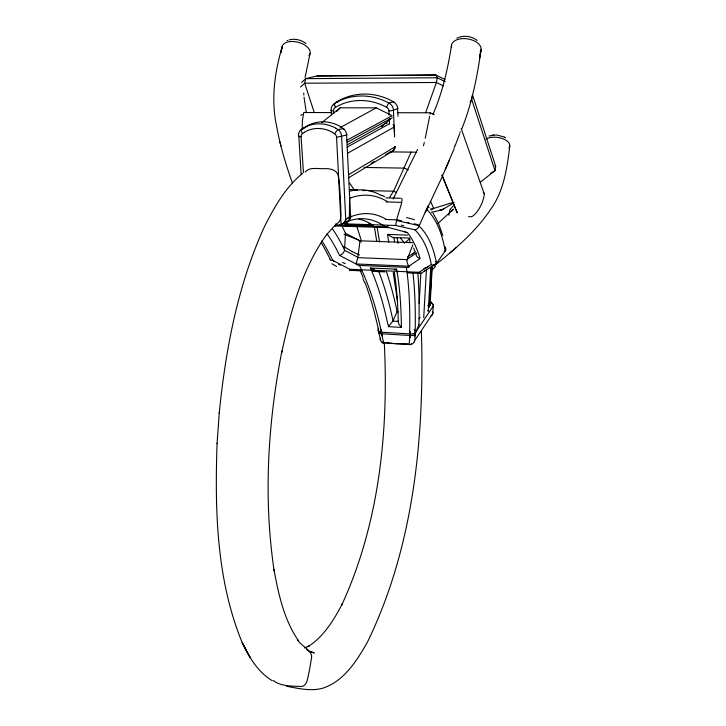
<?xml version="1.0" encoding="UTF-8"?>
<svg xmlns="http://www.w3.org/2000/svg" width="726" height="726" viewBox="0 0 726 726"><rect width="100%" height="100%" fill="white"/><g stroke="black" fill="none" stroke-linecap="round" stroke-linejoin="round"><path stroke-width="1.09" d="M349.578 197.744L349.415 217.383A5.372 4.692 68.8 0 1 344.723 222.492M272.223 680.698C258.02 672.167 249.19 657.275 242.257 642.728C216.421 580.02 214.796 510.478 217.065 443.631L217.092 443.241M409.763 242.493L409.872 239.135M430.255 112.92L430.046 114.318M419.183 303.323L420.826 272.94M423.721 317.725L426.434 269.41M342.572 227.256A242.048 66.502 85.3 0 1 345.458 233.227L344.496 249.998A218.344 59.795 85.3 0 0 332.59 229.135M428.231 311.508L430.763 267.595M429.556 307.298L431.852 266.751M430.064 305.564L432.233 267.313M219.252 413.221L219.306 412.359C225.695 349.152 237.692 285.59 264.092 227.438C274.001 207.663 285.2 187.508 302.633 173.323M414.21 329.613A3.285 2.94 37 0 1 415.426 332.508L414.809 340.412L432.732 313.632L433.24 306.163A5.69 2.55 0.1 0 0 432.279 303.876M217.065 443.631L219.306 412.359M382.929 341.828L382.275 342.745A4.283 1.733 -4.1 0 0 383.682 342.935L409.155 344.541L410.054 333.915L381.177 332.19A4.32 1.897 -12.2 0 1 378.291 330.312A3.258 2.895 39.5 0 1 378.609 328.243M345.458 233.227L360.023 240.796L357.9 257.303L344.478 250.243M509.779 146.117C507.093 168.087 503.926 191.02 490.576 209.469C475.63 231.839 454.848 249.408 433.966 266.015M470.094 102.157L471.709 99.535L472.499 94.852L495.686 166.272L495.005 170.628L480.548 182.081M448.904 215.195L449.938 209.959A4.864 2.686 79.9 0 1 450.193 209.442M481.039 49.785L479.632 57.853L481.084 49.359C477.372 76.266 472 103.019 462.026 128.375M451.545 45.003C447.906 68.661 442.561 92.148 433.086 114.2M429.674 116.341L425.245 138.212M349.669 269.918L349.805 269.273L332.789 260.416A203.471 39.667 75.8 0 0 321.89 240.76M305.065 77.473L310.047 53.533M282.26 46.41L280.817 52.753L282.151 46.981C274.564 72.527 270.916 99.562 276.552 125.87C280.064 145.381 285.754 164.439 292.433 183.079M460.211 131.823L459.921 132.94M397.276 311.2L397.086 311.635M416.08 252.957A4.919 4.129 21.6 0 0 420.182 258.52L408.929 266.179L356.094 263.955L357.827 257.648L407.132 259.645M395.706 225.169L396.469 220.468L419.211 225.704L426.534 209.161A224.851 92.102 -65.5 0 1 445.138 251.015L436.68 263.157L422.323 272.54A4.928 2.523 77.1 0 1 419.111 272.232M435.972 263.384L436.126 262.286A4.61 2.913 44.1 0 0 435.954 261.333M459.622 133.992L455.61 144.465M394.871 146.815L394.263 148.322M423.467 145.717L423.902 144.047A11.017 0.735 -77.5 0 0 424.075 143.376A9.946 0.662 -77.5 0 0 424.302 142.387M401.66 203.008L396.605 219.815L385.325 219.479M425.618 112.739L436.408 82.483L437.252 77.764L435.881 75.032L316.963 75.931L305.719 78.662L301.599 82.437M398.211 321.246L398.492 320.574M345.503 219.951L344.605 221.729A5.79 4.356 -44.1 0 1 341.193 225.133M412.849 244.798L407.241 259.3L416.234 253.011M414.637 340.939L413.829 342.445M454.195 148.63L441.226 178.85L425.282 212.654M414.183 336.111A4.447 3.394 22.5 0 0 415.118 334.024L418.984 324.604M303.613 113.329L302.406 120.561L302.152 129.6M411.179 151.943L393.574 191.201L389.599 197.436M447.252 165.147L449.231 160.546M445.283 169.693L447.28 165.092M388.646 326.337L392.911 321.083L396.977 311.871L398.265 311.935M379.144 331.283L378.881 331.864A4.41 3.349 24.3 0 0 379.344 332.871M417.577 149.456L393.183 198.951M455.429 144.864L454.839 146.08M454.739 146.28L454.122 147.505M435.8 263.801L434.193 265.816M397.104 311.608L397.122 311.581A239.716 91.748 -88.7 0 0 386.495 271.805M392.893 321.119L398.157 321.409L398.819 324.159L401.414 327.417L401.36 323.968A219.134 57.327 -81.3 0 0 397.186 272.459M305.156 172.08C309.612 166.472 318.07 169.194 324.25 168.632C330.185 168.314 338.098 170.02 338.488 177.335C340.049 187.009 340.204 196.837 340.748 206.601C340.43 212.364 342.971 222.265 335.367 224.207M427.805 305.9L428.866 304.321M450.347 209.206L454.113 204.995M419.056 318.832L420.173 317.189M409.137 344.56A4.32 1.788 -3.7 0 0 410.689 344.541L411.333 343.589M327.444 233.518C301.853 268.475 290.872 311.508 281.506 353.135L281.906 351.048C267.84 423.249 263.275 497.954 274.165 570.908L273.902 569.248C278.43 594.049 283.993 619.65 298.45 640.786L297.578 639.788C301.481 647.093 314.422 650.197 311.1 660.143C310.537 664.399 309.721 668.61 308.913 672.82C307.534 677.494 307.724 685.326 301.68 686.515C292.369 686.016 280.853 686.578 273.294 680.498M326.419 234.797L333.86 226.612M388.709 242.239L387.539 234.416L393.002 237.638L409.909 238.01M371.585 270.716L371.857 271.342A217.8 84.198 -88.8 0 1 387.611 323.179L388.582 326.41M336.456 111.65L340.195 107.811L376.24 107.847L391.214 115.171M437.814 223.59L453.251 209.369M451.182 211.475L453.432 209.188M405.444 242.502L409.446 238.772M300.591 86.975L304.702 83.218L305.719 78.662L437.252 77.764L445.31 81.675M381.322 126.705L383.546 124.7L347.427 144.719M449.53 253.329L455.982 247.702M300.818 115.479L302.152 114.318M347.082 223.771L345.531 224.688L373.327 225.577L371.322 224.252A218.653 86.648 -83.9 0 0 358.771 219.107M381.586 126.642L390.661 119.055M443.994 208.253L441.989 209.932L431.371 212.273M321.89 122.531L340.195 107.811M415.109 251.949L414.237 252.594M414.21 252.621L413.33 253.256M304.212 128.103L306.018 126.887M413.212 253.338L412.441 253.882M304.348 132.468L302.343 133.747A3.802 3.439 64.3 0 0 301.063 136.824L303.459 172.552M371.14 269.682L370.423 268.039L396.623 269.165L397.113 272.041M412.25 254.018L408.039 256.614A14.429 4.764 -56.1 0 1 407.658 256.777L407.622 256.795M396.523 269.237L395.606 269.763M444.312 251.405L445.301 250.769M490.277 173.496L495.005 170.628L471.709 99.535M431.026 209.995L433.649 208.407L453.215 202.391M371.14 163.368L374.062 161.617M385.724 154.602L388.646 152.85M348.426 177.888L393.038 150.999M454.122 202.663L441.989 209.932L439.747 209.868M348.734 174.549L395.162 146.797A5.055 4.71 58 0 1 390.942 151.652M303.532 128.112L301.535 129.328A7.387 6.906 67.3 0 0 298.54 135.789M333.742 113.428L333.561 110.833A3.812 3.485 63.6 0 1 335.43 107.412C350.858 97.928 370.968 98.536 386.568 107.33A3.857 3.594 63.7 0 1 388.918 110.833L389.127 115.216M347.364 153.386L394.173 127.059A3.83 3.566 61.1 0 0 393.075 124.5M339.587 225.033L340.385 224.588M347.137 147.142L389.354 123.828M340.204 127.594L376.24 107.847M347.309 142.251L392.312 117.676M346.193 140.626L392.212 115.661M340.784 224.37L341.583 223.944M456.845 38.151L458.387 37.443M343.18 223.136L345.957 221.857M301.118 174.367L298.803 135.644M304.548 648.009L309.14 645.931L308.114 646.603C323.887 636.484 333.86 619.922 342.391 603.705L341.656 605.23C379.244 523.727 388.728 431.607 384.281 342.754M286.997 40.674L287.714 40.366M390.543 151.952L390.497 151.97A5.155 4.801 58.6 0 1 389.472 152.224M335.539 225.042L339.36 225.16A5.282 4.81 55.2 0 0 341.084 224.897L341.129 224.879M489.088 135.998L496.348 134.909L504.098 136.96M425.935 270.417L424.32 270.852M398.029 116.278L397.467 107.094A7.65 6.979 70.7 0 0 394.236 102.321L393.347 101.785L388.973 103.11A3.857 0.717 -66 0 0 386.568 107.33M459.213 37.153C465.23 35.329 472.218 36.436 477.127 40.447M289.075 39.885C294.838 38.351 301.29 39.812 305.927 43.542M335.875 128.321L338.062 129.573A7.441 6.652 72.9 0 1 341.538 136.152L346.611 135.054L350.631 217.001A5.273 4.683 70.2 0 1 345.957 221.829A4.193 1.37 -87.7 0 0 346.547 221.003M430.563 209.034L433.649 208.407L430.536 201.238M338.062 129.573L343.389 128.674A7.423 6.652 73.5 0 1 346.556 135.045M492.164 135.154L493.816 134.945M408.302 343.825L395.416 343.67M349.279 217.383L349.415 217.373A225.45 90.251 -83.7 0 1 385.842 219.134M349.206 217.383L347.999 217.401M316.963 75.931L435.881 75.032L444.956 79.443M304.412 112.512L331.718 112.575M397.367 112.721L430.246 112.793L434.257 114.69M384.78 123.257L387.003 123.275M390.579 151.879L416.633 152.206M364.071 167.452L404.4 168.123L408.284 169.857M362.437 190.493L365.768 190.575M367.991 190.62L393.574 191.201L396.514 192.481M385.978 197.889L400.679 198.252M386.069 201.955L401.787 202.354L402.004 198.398M342.663 223.789L395.606 225.468L414.809 229.779A202.082 83.499 -65 0 1 431.326 264.509L419.084 272.295L349.805 269.273M386.958 226.675A5.055 4.755 -64.6 0 1 385.397 226.893L335.82 225.305A4.982 4.646 -68.2 0 1 335.049 225.205M334.586 225.904L389.181 227.665L407.404 232.574M387.539 234.416L407.776 235.106M360.023 240.796L412.531 242.684M358.127 265.181A4.655 3.095 -14.6 0 0 359.488 265.407L406.369 267.404A4.719 3.167 -12.9 0 0 407.885 267.286M372.601 271.342L385.016 271.887M407.713 272.876L421.089 273.466M349.642 270.335L361.548 270.852M344.097 234.307L357.519 239.634L361.285 242.067M388.346 326.655L401.414 327.417M415.036 334.25A4.438 2.16 3 0 1 409.609 335.457L381.749 333.797A218.09 88.363 -89.6 0 0 359.479 265.444M394.427 343.607L385.869 342.581M401.623 220.722L397.14 219.833M418.82 225.024L414.301 223.735M468.633 216.475L470.203 216.775A3.285 2.922 23.5 0 0 471.573 216.593L472.145 216.366A9.91 8.803 23.2 0 0 472.68 216.094A8.948 7.95 23.3 0 0 473.416 215.64C479.323 210.277 483.316 201.946 484.306 194.359M286.461 686.242C298.195 688.366 310.474 691.451 322.326 688.339C343.888 681.56 356.865 660.678 367.438 642.12C414.119 546.106 424.592 436.235 421.37 330.747M373.327 225.577L371.658 225.06M372.973 269.047L370.423 268.039M330.584 75.704L331.129 75.84M359.606 254.926L359.406 254.862A14.175 10.273 46.5 0 1 358.753 254.663L352.119 251.586M306.544 649.643L310.592 652.311M311.336 651.921L314.294 652.983L310.873 651.739M443.468 85.895L436.408 82.483L304.702 83.218L314.222 112.485M339.541 255.425L356.094 263.955M357.555 264.945L357.328 264.818A4.574 3.04 -14.6 0 1 356.911 264.509M393.347 101.785C375.959 91.612 353.163 91.186 336.147 102.375A7.559 7.079 65 0 0 333.951 105.098M352.028 251.532L344.56 247.003A20.455 14.801 46 0 1 343.797 246.441L343.652 246.323M332.662 132.686L334.668 133.865A3.812 3.494 64.3 0 1 336.546 137.141L341.084 224.897M504.379 137.123L505.605 137.867M381.994 195.258L384.589 196.746M340.902 127.104L343.38 128.684A4.22 0.717 -53.9 0 1 343.561 129.537M334.477 261.65L333.497 261.006M344.242 223.399L345.494 224.697M427.65 206.093L429.13 207.763M495.023 165.501L495.686 166.272M400.407 238.019L404.645 243.246M407.767 233.037L407.939 233.246A213.625 77.7 -75 0 1 419.837 257.594L419.873 257.721M349.569 183.079L353.635 188.878M432.986 212.963L438.341 222.955L442.833 235.514M349.787 198.153L349.814 198.198A242.892 97.466 -83.7 0 1 387.267 201.565M441.998 175.057L457.226 212.872M442.08 175.265L456.89 212.056M362.973 278.657L364.57 282.75M428.803 303.604L429.601 305.664M413.693 248.11L415 251.595M461.182 128.611L484.215 193.742M361.103 239.843L356.62 225.722M380.342 340.367L380.143 338.86M279.9 141.806L280.953 146.053M378.282 330.312L380.17 338.298M383.664 342.926L381.177 332.19A3.439 0.989 -87.3 0 1 381.223 329.731M306.318 112.594L304.012 97.112M374.425 227.165L376.785 241.567M377.012 226.421L379.553 241.994M393.202 272.422L397.53 301.481M397.195 237.792L397.975 243.391M393.946 237.456L394.563 241.885M331.473 114.735L331.147 110.152A7.559 7.079 64.8 0 1 334.967 103.255L337 101.858A3.739 1.398 63.2 0 1 337.944 102.003M303.731 93.073L303.858 95.097M341.583 136.161L345.739 219.27L350.631 217.001A3.957 1.134 -4.2 0 0 350.286 215.822M394.173 127.059L394.563 134.737M389.299 118.71L389.535 123.928M394.59 137.069L393.456 110.171L397.685 108.691A3.757 0.799 -3.2 0 0 397.421 107.965M216.457 503.091L216.466 503.626M393.465 110.171A7.659 6.979 70.3 0 0 388.964 103.119C372.483 93.872 351.275 93.318 334.958 103.237A3.802 1.425 64.6 0 0 335.421 107.403M393.592 110.171A3.784 0.78 -2.3 0 1 388.9 110.842M393.338 101.803A3.802 0.681 -64.6 0 1 393.619 102.738M333.543 110.842A3.73 0.708 -4.9 0 1 331.228 110.152M395.361 146.815A22.851 9.311 89 0 1 395.116 146.888M394.454 148.331A5.391 4.238 -36.4 0 1 390.642 152.378M427.795 310.583A3.24 1.171 -2.9 0 1 427.977 310.683M341.429 136.161A4.138 0.626 -8.2 0 1 336.601 137.114M346.738 134.473A4.111 0.617 -8.3 0 1 346.483 135.054M334.668 133.865A4.238 0.753 -56.5 0 1 338.098 129.509M305.9 126.696A37.625 34.294 61.8 0 1 341.002 126.905M303.096 128.947A7.369 6.897 68 0 1 303.749 128.384L301.535 129.328A4.211 1.633 54 0 0 302.542 133.602M301.09 136.806A4.102 0.871 1.4 0 1 298.44 135.789M303.459 127.985A37.226 33.877 61.6 0 1 335.929 128.203M304.239 132.268A31.617 28.759 61.8 0 1 332.753 132.486M345.966 219.297A7.886 6.906 -27.8 0 1 345.767 219.951M344.079 222.446A5.381 1.761 -89.8 0 0 344.732 222.573A219.987 89.225 -83.6 0 1 385.388 226.929M347.763 223.045A6.225 2.877 -77.3 0 1 347.082 223.626M371.639 224.833A6.688 6.135 70.9 0 1 368.899 223.436M388.546 225.822A4.973 4.683 -64.7 0 1 387.212 226.594M349.896 191.165A246.586 99.389 -83.8 0 1 381.676 195.702M349.778 189.595A245.007 96.631 -84 0 1 357.736 190.266M360.214 270.644A222.755 90.732 -89.5 0 1 363.109 277.595M365.087 282.732A222.755 90.732 -89.5 0 1 378.673 330.893M381.758 333.788A4.401 1.824 -13.1 0 1 378.836 332.091M382.402 336.038A4.401 1.37 -85.8 0 1 381.658 333.933M410.244 337.635A4.438 1.116 -87.2 0 1 409.7 335.312M378.428 270.707A223.109 85.26 -88.7 0 1 393.038 320.847M374.398 269.201A5.772 4.292 47.3 0 1 372.992 268.901M395.752 269.319A6.225 2.332 -52.8 0 1 394.39 269.872M394.363 272.377A223.907 59.741 -81.4 0 1 398.247 321.137M409.518 266.76A4.646 3.113 -12.9 0 1 408.139 267.241M412.967 272.958A225.958 54.141 -80.7 0 1 415.1 334.042M417.904 273.511A243.283 58.343 -80.7 0 1 418.947 324.667M406.36 267.431A220.65 53.334 -80.6 0 1 409.6 335.476M432.406 311.835A5.645 2.532 0.1 0 1 432.696 313.632M432.741 313.632A3.185 2.877 22.7 0 1 430.881 315.91M430.146 302.769A3.194 2.895 22.6 0 1 433.24 306.163L415.444 332.517A4.356 2.178 1.1 0 1 410.063 333.906A3.467 0.953 -85.9 0 1 410.154 331.437M430.137 301.635A3.24 2.36 -65.9 0 1 431.979 303.232M414.646 340.394A6.489 5.545 -33.3 0 1 414.455 340.893M413.693 342.373A4.764 4.42 -6.1 0 1 410.753 344.587M382.23 342.808A4.728 3.83 -74.3 0 1 380.751 340.213M380.288 338.797A6.443 5.481 -37.9 0 1 380.333 338.289M336.683 266.487A36.908 26.299 9.7 0 1 331.918 263.701M340.249 265.144A55.584 28.005 17.5 0 1 338.488 264.3M345.267 263.62A36.155 20.11 16.4 0 1 342.581 262.485M282.205 48.388A14.348 7.968 14.6 0 1 298.386 42.335A14.348 7.968 14.6 0 1 308.913 55.621M451.663 47.598A14.947 8.739 8.7 0 1 467.635 38.877A14.947 8.739 8.7 0 1 480.149 52.009M401.197 225.133A38.523 4.147 12.1 0 1 403.72 225.732M406.95 222.319A56.483 19.765 4.7 0 1 408.883 222.773M406.542 217.6A37.806 11.371 6.1 0 1 414.51 219.742M332.826 260.271A4.91 2.65 -48.1 0 1 329.903 259.082M321.191 242.584A208.698 42.099 76.2 0 1 330.012 259.01M419.211 226.085A5.354 3.793 -66 0 1 414.809 229.779M419.065 226.04A207.736 84.951 -65.4 0 1 436.507 263.384M436.589 263.429A5.037 4.492 32.2 0 1 431.253 264.781M426.952 207.99A5.173 3.657 -65.5 0 1 426.77 208.843M444.766 246.468A4.828 4.057 25.1 0 1 445.474 250.851M408.947 266.079A4.91 2.65 76.9 0 1 407.068 259.581M344.596 250.198A4.828 2.822 -48.6 0 1 339.577 255.307M327.235 234.126A212.791 58.752 85.1 0 1 339.033 254.381M336.138 225.414A5.155 3.321 83.9 0 1 334.341 226.013M407.413 232.429A5.155 3.684 -61.9 0 1 404.355 231.222M485.993 139.083A13.286 6.852 7.7 0 1 502.9 138.766A13.286 6.852 7.7 0 1 508.99 147.85M435.409 266.56A37.38 23.894 27.4 0 1 432.859 269.174M431.534 268.094A55.956 30.438 9.1 0 1 430.273 268.829M427.886 267.068A36.599 21.009 12.5 0 1 423.911 268.429M303.513 113.202A2.695 1.661 74.8 0 1 305.111 112.521M483.235 192.463A2.468 2.187 23.6 0 1 484.469 194.305M457.099 212.346A2.831 2.523 22.9 0 1 457.108 211.883M249.971 657.248L242.257 642.728L249.971 657.248"/></g></svg>
